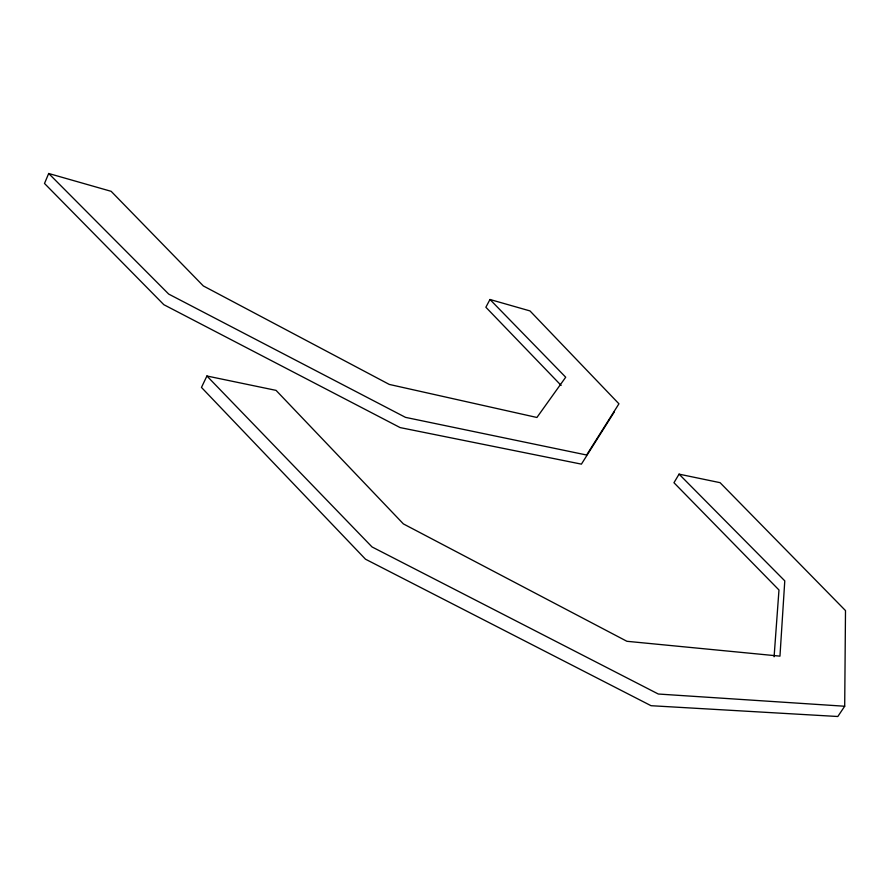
<?xml version="1.0" encoding="UTF-8"?>
<svg xmlns="http://www.w3.org/2000/svg" width="890" height="890" viewBox="0 0 890 890"><rect width="100%" height="100%" fill="white"/><g stroke="black" fill="none" stroke-linecap="round" stroke-linejoin="round"><path stroke-width="1.33" d="M679.07 474.147L784.78 580.859L779.963 656.141L626.905 641.29L403.381 523.899L276.056 390.376L206.914 376.003L201.474 387.428L365.49 559.198L651.035 705.703L837.824 716.506L844.699 706.237L845.5 610.596L720.066 482.669L679.07 474.147L673.964 482.725L778.973 589.992L774.089 656.776M561.134 385.415L485.873 307.239L489.978 299.496L565.706 377.215L536.915 417.477L389.275 384.424L203.321 285.935L111.161 191.328L48.694 173.494L44.5 183.462L163.838 304.692L400.133 427.589L581.415 464.135L614.3 411.914M844.699 706.237L658.311 694.022L372.031 546.938L206.914 376.003M489.978 299.496L529.984 310.922L618.939 403.804L586.632 455.013L405.506 417.366L168.7 294.078L48.694 173.494"/></g></svg>
